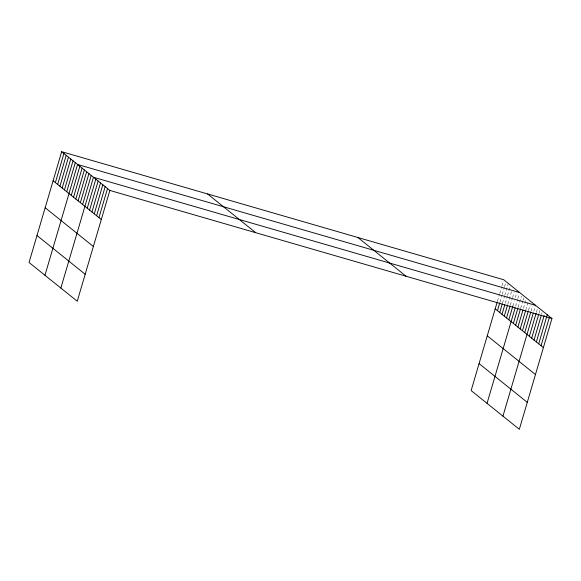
<?xml version="1.0" encoding="UTF-8"?>
<svg xmlns="http://www.w3.org/2000/svg" width="581" height="581" viewBox="0 0 581 581"><rect width="100%" height="100%" fill="white"/><g stroke="black" fill="none" stroke-linecap="round" stroke-linejoin="round"><path stroke-width="0.44" stroke-dasharray="2.9 2.18" d="M497.459 301.14L499.478 294.298M499.725 293.441L501.744 286.6M501.991 285.743L503.255 281.465M499.987 302.113L501.999 295.264M502.253 294.414L504.264 287.566M504.519 286.716L505.521 283.296M502.507 303.079L504.526 296.237M504.773 295.38L508.048 284.262M505.288 303.195L507.3 296.354M507.547 295.497L510.067 286.949M507.809 304.168L512.086 289.628M510.336 305.141L512.348 298.3M512.602 297.443L514.105 292.308M512.856 306.114L514.367 300.98M515.376 297.559L516.887 292.425M515.63 306.231L517.649 299.389M517.896 298.532L519.153 294.255M518.158 307.204L521.426 296.085M520.678 308.17L522.697 301.328M522.944 300.479L523.699 297.908M523.452 308.286L526.226 298.881M525.725 310.116L528.245 301.561M528.499 310.232L530.01 305.098M531.027 311.205L532.537 306.071M533.801 311.322L535.312 306.187M536.394 312.346L537.403 308.925M538.986 313.377L539.996 309.956M541.579 314.401L542.08 312.694"/><path stroke-width="0.87" d="M61.666 151.685L29.05 262.489L77.244 301.241L109.86 190.437L61.666 151.685L503.756 279.759L551.95 318.511L519.334 429.315L471.14 390.563L497.213 301.989M55.377 182.587L63.932 153.507M57.65 184.417L66.205 155.338M59.923 186.24L68.478 157.16M62.189 188.07L70.751 158.991M64.462 189.893L73.024 160.814M66.735 191.723L75.298 162.644M44.955 275.278L77.563 164.474L519.661 292.548M71.281 195.376L79.837 166.297M73.555 197.206L82.11 168.127M75.828 199.029L84.383 169.95M78.094 200.859L86.656 171.78M80.367 202.682L88.929 173.603M82.64 204.512L91.202 175.433M60.86 288.067L93.468 177.263L535.566 305.337M87.252 208.223L95.814 179.144M89.597 210.104L98.153 181.025M91.936 211.985L100.491 182.906M94.275 213.866L102.837 184.787M96.62 215.754L105.176 186.675M98.959 217.635L107.514 188.556M497.467 310.661L499.733 302.962M499.74 312.491L502.26 303.936M502.013 314.314L504.78 304.909M504.286 316.144L507.554 305.025M506.559 317.967L510.082 305.998M508.825 319.797L512.856 306.114M487.045 403.352L515.129 307.937M513.372 323.45L517.903 308.053M515.645 325.28L520.431 309.027M517.918 327.103L522.951 310M520.191 328.933L525.478 310.973M522.464 330.756L528.252 311.089M524.73 332.586L530.773 312.062M502.95 416.141L533.3 313.028M529.349 336.297L536.14 313.203M531.688 338.178L538.732 314.234M534.026 340.059L541.325 315.258M536.372 341.94L544.172 315.432M538.71 343.829L547.266 314.749M541.049 345.71L549.357 317.48M109.86 190.437L551.95 318.511M495.194 308.838L543.395 347.591M487.256 335.803L535.457 374.563M357.867 237.491L406.061 276.244M479.078 363.59L527.272 402.35M207.555 193.945L255.749 232.698M53.103 180.764L101.297 219.516M45.165 207.729L93.359 246.489M36.988 235.516L85.182 274.276"/></g></svg>
